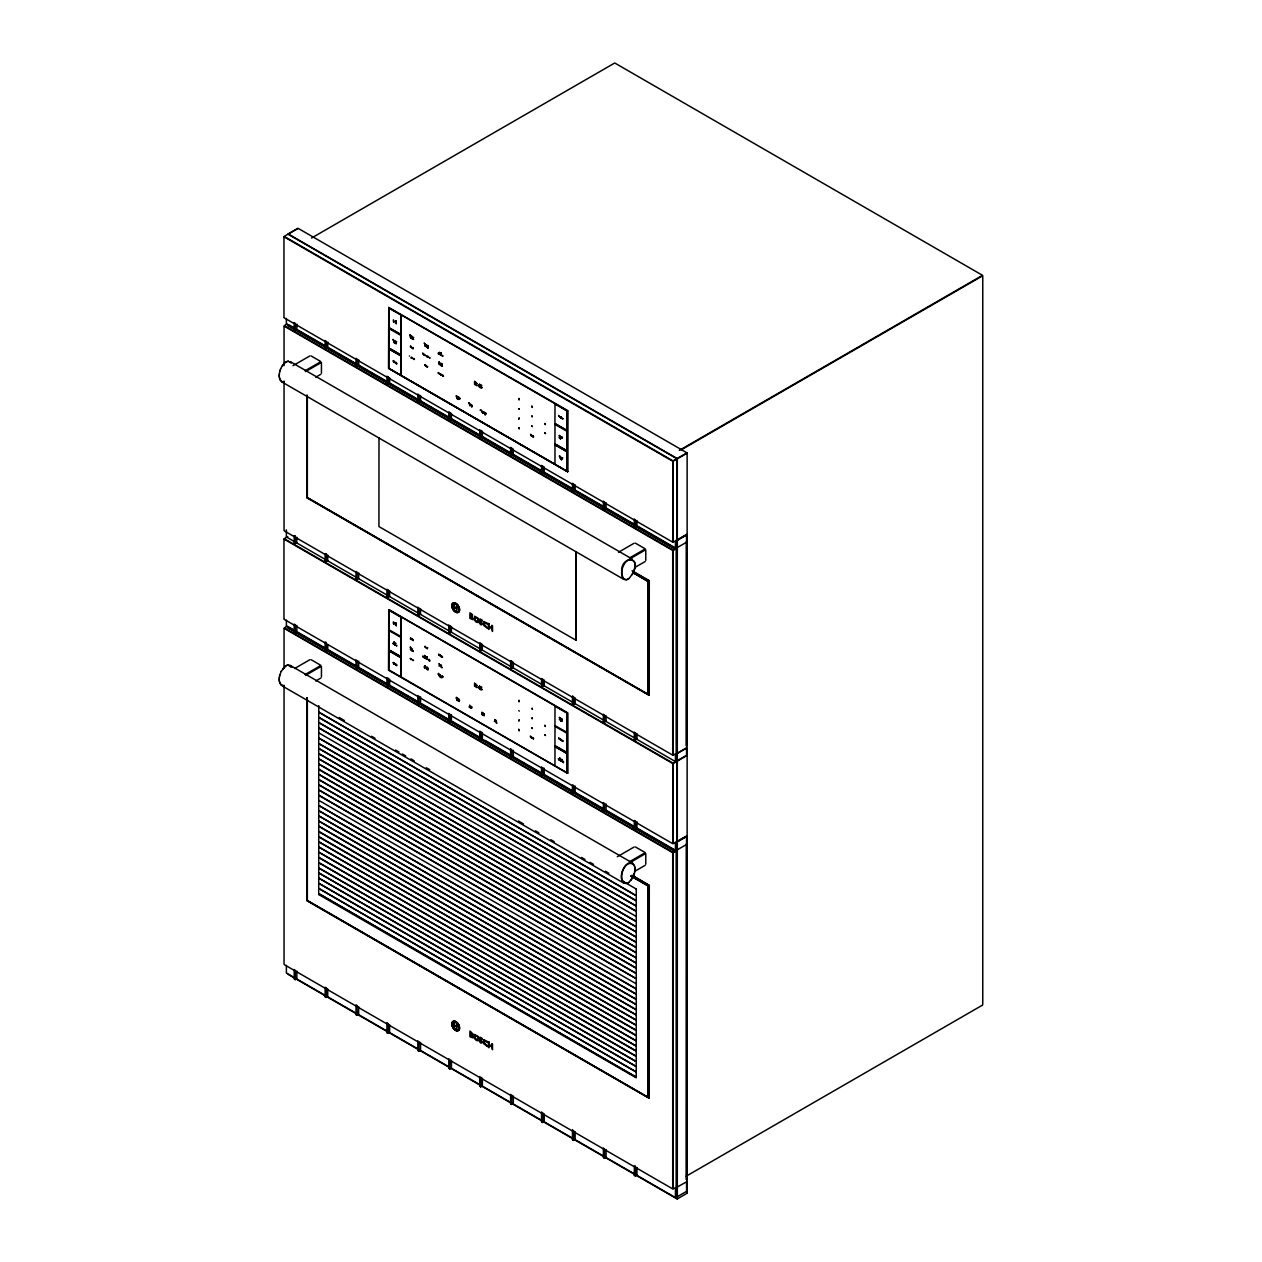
<?xml version="1.0" encoding="UTF-8"?>
<svg xmlns="http://www.w3.org/2000/svg" width="1262" height="1262" viewBox="0 0 1262 1262"><rect width="100%" height="100%" fill="white"/><g stroke="black" fill="none" stroke-linecap="round" stroke-linejoin="round"><path stroke-width="1.5" d="M400.937 677.063L400.922 657.723M400.969 637.499L400.937 656.839L400.985 637.436M400.985 617.228L400.953 636.616L400.937 617.197L388.933 610.287M388.964 348.943L400.953 355.805L400.937 375.461L400.985 355.852M400.937 355.048L400.922 335.518M566.953 772.88L566.985 753.524L554.964 746.583M555.012 726.36L554.933 745.747L566.953 752.657L566.985 733.301L566.985 752.688L566.922 733.238L554.964 726.36M566.953 732.449L566.985 713.093L554.964 706.152M554.964 464.353L554.98 444.76L566.985 451.654L566.985 471.294L566.922 451.654M566.953 450.881L566.985 431.32L554.964 424.379M555.012 403.966L554.933 423.559L566.922 430.5L566.953 410.876L566.953 430.5L566.953 410.97L554.964 403.982M566.953 471.278L566.953 451.78L554.964 444.776M575.961 640.291L576.008 551.715L576.04 640.276L378.931 526.554L378.994 437.867M672.756 843.347L672.756 763.857M672.756 541.84L672.756 461.577M673.198 843.347L673.198 763.857M673.198 541.84L673.198 461.577M686.433 1179.513L686.433 843.537M686.433 745.763L686.433 541.272M279.233 375.634L279.296 374.151M279.233 679.413L279.296 677.931M279.296 374.325L279.738 371.47M279.296 678.104L279.47 676.606M396.126 343.075L396.126 343.927L396.331 343.012M440.201 354.18L440.722 354.543M561.558 459.005L560.06 457.964L561.006 458.926M563.451 761.806L562.978 761.585M279.47 676.763L279.738 675.249M388.917 308.149L400.953 314.995L400.937 334.651L400.985 315.058M388.917 328.562L400.937 335.424M388.917 348.959L400.969 355.916M388.917 630.543L400.937 637.405M388.917 650.75L400.969 657.707L388.996 650.719M647.99 581.514L648.132 694.573L648.211 581.482L632.641 572.412L647.911 581.372M630.874 876.065L647.911 885.908L648.132 1097.341L307.36 900.5M388.522 368.425L388.791 307.392L388.901 368.504L567.695 471.783L388.996 368.567M388.522 670.027L388.791 609.578L567.521 712.762M279.754 371.596L280.132 370.129M279.754 675.375L281.189 671.321M634.407 873.225L633.556 876.017M634.029 874.708L634.691 871.853A14.829 8.566 -60 0 0 634.691 866.805M424.963 646.791L425.468 647.516L425.12 646.191M413.384 358.582L413.242 358.929M441.053 374.562L441.826 375.035M441.116 656.24L442.599 657.013M441.258 677.394L442.11 677.647M561.227 437.283L561.495 437.078M280.148 370.239L280.606 368.804M629.06 578.469C649.252 553.135 613.584 553.797 623.412 578.958L625.857 579.684M633.556 572.238L634.691 568.074A14.829 8.566 -60 0 0 634.691 563.026M458.863 399.281L459.179 399.36M413.195 660.31L413.557 660.515M427.676 669.901L427.155 668.955L428.133 669.791M459.289 701.498L459.179 701.073M471.31 708.077L471.609 708.25M561.243 759.33L561.574 759.535M280.637 368.883L281.883 366.374M633.524 875.938L629.06 882.248M428.165 356.436L428.039 357.351M457.033 397.136L456.686 395.842L456.954 397.073M481.279 410.26C481.406 411.412 480.396 408.541 480.238 410.529M456.954 698.785L456.686 697.555L457.68 698.501M560.312 719.624L559.46 719.908L559.602 718.804M439.302 352.555C439.492 351.656 439.949 353.423 439.697 352.619M442.505 356.168L442.094 355.379L442.836 355.774M484.087 714.813L484.056 713.724L484.072 715.87M281.221 671.368L285.985 665.768M632.278 574.683L632.94 573.469M395.353 343.027L395.826 343.39M471.294 406.364L471.609 406.538M394.012 644.125L394.359 644.33M471.42 706.941L470.963 706.247L471.42 707.067M482.683 713.219L482.999 713.393M495.335 720.523L494.657 719.545L495.65 720.697M532.611 738.018L532.974 738.223M559.697 739.011L560.849 739.5M425.562 366.043C431.178 369.261 422.675 362.999 425.105 365.081M281.836 366.343L285.102 362.588M632.278 878.462L630.763 880.608M282.609 669.018L285.102 666.368M282.609 365.239L284.234 363.33M426.067 366.201L426.446 366.406M426.73 366.564L427.66 366.69M440.895 363.819L440.675 363.014L441.274 364.024M561.448 457.838L561.211 457.459M411.586 639.219L410.576 638.32M531.98 407.058L531.854 405.938L532.39 407.468M518.792 710.616L519.313 711.074M284.96 362.667L285.985 361.989M628.176 579.069L629.202 578.39M628.176 882.848L629.202 882.17M288.225 233.927L297.8 228.39M284.265 236.357L297.69 228.596M311.54 238.029L614.405 63.179M284.407 325.533L286.9 324.097M292.958 365.696L309.837 355.947M326.606 346.987L325.217 347.791L327.694 347.555M305.104 370.76L320.311 361.989M305.593 371.596L320.785 362.825M315.721 377.228L320.785 374.309M356.089 365.712L358.613 365.396M387.008 383.396L388.459 382.701M388.081 384.09L389.532 383.254M419.315 400.448L417.927 401.253L417.848 394.012M417.99 401.348L419.378 400.543M420.451 401.111L419.016 401.947L418.874 394.675M448.846 419.11L451.37 418.795L451.449 413.431M451.37 418.952L449.935 419.789L449.793 412.516M284.265 538.622L287.783 536.587M294.251 542.944L296.759 542.644L296.838 537.202M295.324 543.638L296.759 542.802M480.854 437.646L482.289 436.81L482.368 431.21M325.17 560.801L326.558 559.997L325.217 560.896L325.091 553.561L326.085 553.971M510.7 454.809L512.135 454.115M510.7 454.967L513.224 454.667M356.089 578.801L358.613 578.501M542.692 473.345L544.143 472.524L544.222 466.924M284.407 627.798L286.9 626.362M295.623 631.315L294.251 632.104L295.166 632.798L295.308 624.769M295.324 632.798L296.759 631.962L294.298 632.215L294.172 624.122L295.103 624.643M387.008 596.5L388.396 595.696L387.071 596.595L387.923 597.194M573.484 483.93L573.484 491.123L572.538 490.666L573.926 489.719M388.081 597.194L389.532 596.358L388.617 595.79M572.601 490.618L573.989 489.814M575.062 490.366L573.611 491.202L573.595 483.93M326.606 649.267L325.17 649.962L325.091 641.964L326.085 642.39M294.645 668.497L309.837 659.726M327.773 644.914L327.773 649.678L325.17 650.119M679.319 450.376L982.199 275.51M681.275 449.808L982.435 275.936M673.277 460.693L686.78 452.979M673.482 461.072L686.938 453.232M305.104 674.539L320.311 665.768M305.593 675.375L320.785 666.604M417.99 614.452L419.378 613.647M604.545 509.059L605.981 508.223L603.457 508.365L603.378 501.124M315.721 681.007L320.785 678.088M357.525 667.109L356.089 667.819L358.613 667.677M449.935 632.893L451.37 632.057L451.449 626.52M636.9 526.08L635.464 526.901L635.433 521.427M387.008 685.66L388.396 684.872M388.459 684.966L387.071 685.771L387.923 686.354M618.49 552.251L634.171 543.196M388.081 686.354L389.532 685.518M319.018 727.874L635.78 911.022L319.065 728.127M319.065 733.048L635.78 916.212M629.438 558.009L644.645 549.238M629.927 558.845L645.119 550.074M319.018 743.712L635.78 926.576L319.065 743.681M480.854 650.75L482.289 649.914M673.277 542.124L686.702 534.378M675.722 541.035L686.323 534.914M675.817 541.193L686.418 535.072M634.518 567.679L645.119 561.558M673.34 549.775L686.418 542.329M673.608 550.232L675.833 548.954M419.016 704.212L420.451 703.376L419.536 702.824M319.018 769.631L635.78 952.51L319.065 769.331M510.7 667.913L512.135 667.204M513.303 662.171L513.303 667.63L510.7 668.071M319.018 795.281L635.78 978.429L319.065 795.533M450.234 720.57L448.846 721.375L448.767 713.377M448.909 721.47L451.323 721.17L451.449 714.734M449.935 722.069L451.37 721.233M319.018 800.471L635.811 983.587M544.143 685.613L542.692 686.449L542.676 679.177M319.018 831.847L635.78 1014.727L319.065 831.548M481.216 738.522L479.828 739.327L479.702 731.234L480.696 731.644M480.854 739.911L482.289 739.075L481.374 738.522M319.018 837.037L635.78 1019.901L319.065 836.738M572.538 703.612L573.926 702.808M573.989 702.918L572.601 703.707L573.453 704.306M573.611 704.306L575.062 703.47M319.018 857.497L635.78 1040.645L319.065 857.75M319.018 862.687L635.78 1045.835L319.065 862.924M510.7 757.074L512.135 756.38M635.811 1050.725L319.065 868.114M513.224 756.932L510.7 757.232M544.143 774.789L542.692 775.625L542.676 767.596M635.764 738.522L634.376 739.311L634.297 732.086M635.827 738.617L634.439 739.422L635.307 740.005M635.464 740.005L636.9 739.169M572.538 792.788L573.989 792.079M575.062 792.631L573.611 793.467L573.595 785.437M673.34 755.086L675.833 753.651M675.722 754.124L686.323 748.003M675.817 754.297L686.418 748.177M673.277 762.974L686.496 755.339M673.482 763.336L686.702 755.701M604.545 811.324L605.981 810.488L605.066 809.936M326.558 996.018L325.17 996.822L325.091 987.31L326.022 987.831M326.606 996.112L325.217 996.917L327.694 996.664L327.773 988.966M635.764 827.683L634.376 828.487L635.307 829.181L635.322 821.152M635.827 827.793L634.439 828.582L634.297 820.489M636.9 828.345L635.464 829.181L635.433 821.152M617.292 856.724L634.171 846.976M356.089 1014.664L358.613 1014.522M629.438 861.788L644.645 853.017M627.498 883.163C616.597 883.857 621.914 864.391 629.927 862.656L645.119 853.853M673.277 843.647L686.702 835.886M675.722 842.543L686.323 836.422M675.817 842.716L686.418 836.596M634.518 871.458L645.119 865.338M673.34 852.039L686.418 844.593M673.608 852.497L675.833 851.219M387.008 1032.521L388.459 1031.827M388.081 1033.215L389.532 1032.379M635.811 900.358L319.018 717.51L635.811 900.642M635.78 921.118L319.065 738.223L635.811 921.37M419.016 1051.057L420.451 1050.221L419.536 1049.668M449.935 1068.914L451.37 1068.078M635.78 968.064L319.018 784.917L635.811 967.765M635.78 988.525L319.065 805.629L635.78 988.793M480.854 1086.771L482.289 1085.935L481.374 1085.383M635.78 1030.281L319.018 847.133L635.811 1029.981M510.7 1103.934L512.088 1103.13M512.135 1103.225L510.747 1104.029L513.224 1103.793M635.78 1035.455L319.018 852.307L635.811 1035.171M635.78 1055.931L319.018 873.052L635.811 1056.184M635.78 1066.295L319.018 883.416L635.811 1066.28M541.619 1121.776L543.054 1121.082M544.143 1121.634L542.692 1122.47L542.676 1112.926M572.538 1139.633L573.926 1138.829M573.989 1138.939L572.601 1139.728L573.453 1140.327L573.484 1130.784M575.062 1139.491L573.611 1140.327L573.595 1130.784M605.981 1157.349L604.545 1158.169L604.403 1148.641M635.307 1166.262L634.376 1165.851L634.297 1175.364L635.827 1174.638M636.9 1175.19L635.464 1176.026L635.433 1166.482M686.134 1176.216L982.435 1005.151M673.34 1188.851L675.833 1187.416M675.722 1187.889L686.418 1181.926M675.722 1197.622L686.418 1191.454M677.363 1198.853L686.938 1193.331M427.928 357.256L427.676 356.152L427.928 357.099M560.344 416.917L560.88 417.832L559.997 417.123M531.334 435.295L532.012 436.021M561.227 436.904L560.312 436.51M560.139 438.072L560.785 438.766M396.899 645.324L396.773 645.97M441.905 667.377C443.025 668.513 439.649 666.478 441.81 667.409M441.874 675.848L443.088 677.158L442.363 676.006M457.254 698.359L457.365 698.817M561.811 720.602L562.268 720.76M532.012 737.481L531.334 737.071L532.012 737.923M560.139 738.791L560.801 740.116L559.366 738.806M440.533 353.47L440.154 352.587L440.438 353.455M424.521 657.881L424.158 656.997L424.947 658.275M285.811 362.084L286.868 361.563M285.811 665.863L286.868 665.342M627.309 579.495L628.35 578.958M628.35 882.737L626.441 883.51M394.627 342.507L395.069 343.327L394.643 342.396M411.554 337.932L412.011 338.784L411.554 337.822M425.751 344.51L425.625 345.015M424.742 354.859L425.057 355.632M442.284 364.182L442.142 364.671M561.432 417.627C563.42 419.552 558.703 414.772 560.375 417.548M412.311 648.763L412.185 649.267M561.984 719.245L562.284 719.971M561.984 759.677L562.284 760.402M441.716 656.414L442.457 657.439M440.328 675.138L440.328 675.643M457.838 700.205L458.485 701.104M459.857 398.051L460.141 398.918M531.507 435.28L532.012 435.595M560.154 437.946L560.454 438.797M496.771 722.59L496.897 723.284M560.107 760.197L560.58 760.844M286.663 361.673L287.72 361.311M286.663 665.453L287.72 665.09M626.441 579.731L627.498 579.368M472.146 616.692L472.54 614.72L469.969 612.78L469.969 618.443L472.95 619.674L472.146 616.708M560.391 436.51L560.091 436.084M413.258 339.099L413.652 339.494M484.624 412.911L484.718 413.131M394.343 622.545L394.485 622.56M396.347 645.828L395.826 645.182M484.024 714.292L483.945 713.882M560.58 760.45L560.549 760.986M412.437 659.758L412.832 660.483L412.532 659.6M496.36 722.874L495.666 722.132M560.959 437.488L559.965 436.731M412.09 649.615L412.09 650.845L410.734 648.826M287.499 361.437L288.556 361.248M284.124 381.865L282.546 381.818M284.234 382.165L281.883 381.85L280.132 379.736M626.662 579.621L624.075 579.416M287.499 665.216L290.086 665.405L291.822 667.267M284.234 685.944L281.221 685.171L279.47 681.575M629.927 862.656L632.94 863.445L634.423 866M459.605 398.398L459.131 397.719L459.605 398.54M471.862 405.481L471.389 404.786L471.862 405.607M459.605 700.252L459.179 699.732M394.343 342.633C392.245 339.667 395.779 344.447 394.501 341.813M559.934 457.065C557.772 454.083 561.716 458.816 559.934 456.245M558.94 759.756C556.779 756.774 560.707 761.507 558.924 758.935M561.448 457.712L560.88 457.412M411.586 639.124L410.418 638.935L410.734 637.878M440.738 677.11L439.933 676.385M560.454 760.402L559.886 760.103M438.671 354.023L438.435 352.966M481.926 713.062L481.942 712.131M394.012 341.024L393.744 340.219L394.012 341.166M396.41 341.907L396.536 341.418M426.761 668.797L426.761 669.317M394.343 342.807L394.328 341.97M559.934 457.254L559.934 456.418M558.94 759.945L558.924 759.109M563.404 761.585L563.451 762.642M396.331 341.702L396.252 342.444M560.454 458.169L560.738 458.453M469.653 705.174L469.921 705.442M559.76 757.894C560.06 759.251 559.303 758.02 560.044 758.194M562.347 760.954C562.868 762.295 561.606 761.018 562.631 761.254M288.32 361.358L291.333 362.715M288.32 665.137L291.506 667.346M283.319 685.708L281.189 684.887M625.857 883.463C615.888 880.324 625.621 856.993 634.029 865.101M481.847 411.317L482.194 410.939M481.8 411.948L481.611 412.122M437.993 373.063L438.103 372.574M409.992 336.922L409.882 336.859M409.566 356.105L409.393 356.01M392.876 643.273L392.861 643.415M426.84 658.669L426.682 659.269M438.466 673.876L438.214 674.429M395.495 323.135L395.779 322.141M395.495 625.211L395.779 624.217M554.98 424.363L554.964 443.956M554.98 706.136L554.964 725.54M649.047 1098.082L648.794 885.656M615.067 63.179L982.435 275.274M298.195 228.39L686.938 452.837M288.367 234.069L676.968 458.421M288.225 234.306L676.826 458.674M284.471 236.562L672.678 460.693M284.265 236.94L672.472 461.072M388.696 307.486L567.695 410.592M388.617 307.612L567.348 410.797M396.315 320.879L396.173 321.999M393.444 319.759L393.444 320.422M395.132 321.384L395.258 320.99M560.975 417.927L561.306 417.328M413.636 337.269L413.494 338.011M441.337 353.407L440.612 353.66M411.223 336.702L411.223 335.881L411.822 337.049M411.554 337.285L411.412 338.437M440.58 355.285L439.902 354.401M388.996 327.757L400.953 334.572L388.933 327.694M555.012 423.622L566.985 430.421M439.255 362.194L439.397 363.093M531.949 415.813L532.248 416.965L531.949 416.129M519.313 409.03L518.587 408.683L519.313 409.188M424.742 354.622L424.6 355.363M438.529 362.588L439.113 361.689M441.858 364.907L441.858 366.154L441.732 365.27M410.576 347.097L410.734 346.119M438.955 363.393L438.813 364.387M412.769 348.533L413.116 347.492L413.116 348.738M562.489 437.22L562.095 438.198M394.959 341.229C395.164 342.097 395.211 340.425 395.085 341.403M413.841 358.471L413.983 359.37M441.053 374.183L440.911 374.909M424.931 364.986L425.846 365.396M414.299 359.544L414.441 359.118M410.876 357.982L411.018 357.477M389.043 348.091L400.953 354.969L400.985 335.455M555.075 443.956L566.985 450.834L554.964 444.019M388.933 348.154L400.937 355.016M531.05 435.564L530.592 434.365M456.292 395.605L456.15 396.615M457.475 396.678L457.365 397.104M562.71 457.743L562.3 458.737M561.937 457.727L561.811 458.421M396.11 362.352L395.984 363.472M469.417 404.629L469.843 405.812M471.988 406.112L471.862 407.121M458.485 399.391L457.412 398.066L457.538 398.855M561.558 459.841L561.369 458.548M388.964 368.394L567.695 471.578M510.747 447.489L511.615 447.994M449.714 412.39L448.846 411.885L448.767 419.126L449.777 419.789M510.7 447.584L511.552 448.089M284.265 317.882L672.678 542.124M289.313 325.075L294.425 328.025M297.832 329.997L355.679 363.393M359.086 365.349L386.314 381.077M478.188 434.128L389.706 383.033L389.611 377.717M481.595 436.084L675.564 548.071M295.844 329.145L296.712 329.634L295.324 330.534L295.182 323.261L294.251 322.63L294.172 329.871M326.763 346.987L327.694 347.397L327.773 342.018M357.682 364.844L358.55 365.349M388.617 382.701L389.469 383.191M419.536 400.543L420.451 400.953M481.374 436.258L482.289 436.652M512.293 454.115L513.224 454.509L513.303 449.067M543.212 471.956L544.08 472.461M635.985 525.513L636.9 525.923L636.979 520.48M286.506 323.94L675.47 548.513M287.815 325.154L673.671 547.913M287.641 325.438L673.498 548.213M294.251 329.997L295.166 330.534M387.008 383.553L387.923 384.09M417.927 401.411L418.858 401.947M479.781 437.109L480.696 437.646L480.838 430.374L480.712 437.567M541.619 472.824L542.534 473.345M603.457 508.523L604.388 509.059M284.676 325.801L672.614 549.775M284.407 326.259L672.362 550.232M311.146 355.947L320.785 361.516M635.48 543.196L645.119 548.765M290.355 361.689L632.104 558.987M632.057 570.708L649.157 580.583M633.35 572.033L648.763 580.678M632.798 572.317L648.195 581.214M282.073 382.055L623.807 579.368M307.423 497.622L648.195 694.368M648.132 694.479L307.108 497.528M294.298 535.624L295.166 536.129L294.251 535.719L294.172 542.96L295.166 543.638L295.308 536.35M510.747 660.594L511.615 661.083M572.601 696.293L573.453 696.798L572.538 696.387M325.17 553.576L326.022 554.081M480.633 643.336L479.781 642.831L479.702 650.072L480.696 650.75L480.838 643.478L480.712 650.671M510.7 660.689L511.552 661.193M284.407 530.971L672.614 755.086M326.763 560.091L327.694 560.486M357.682 577.949L358.55 578.438M419.536 613.647L420.388 614.152L419.016 615.036L418.874 607.763M451.37 631.899L448.846 632.199L448.767 624.958M481.374 649.362L482.289 649.756L482.368 644.314M512.293 667.204L513.224 667.614M543.212 685.061L544.08 685.566M605.066 720.76L605.918 721.265L604.545 722.148L604.403 714.876M286.506 537.044L675.47 761.601M325.17 560.943L327.694 560.643L327.773 555.122M418.858 615.036L417.927 614.515L417.848 607.117M448.846 632.357L449.777 632.893M541.619 685.913L542.534 686.449L542.565 679.177M603.457 721.627L604.388 722.148M284.471 538.842L672.678 762.974M284.265 539.205L672.472 763.336M388.696 609.656L567.348 712.967M396.315 622.971L396.173 624.075M561.984 719.024L561.858 719.719M393.444 621.835L393.302 622.418M395.132 623.475L395.258 623.065M562.268 720.886L561.29 720.287L561.59 721.138M412.09 638.667L411.948 639.834M427.66 647.658L427.171 648.621M425.83 647.027L425.688 647.753M427.313 647.879L427.313 648.7M388.933 629.738L400.953 636.553M554.964 725.603L566.985 732.402M441.432 666.147L441.574 665.737M424.742 657.344L424.742 658.149M425.452 657.754L425.957 658.859L425.673 657.881M425.673 658.023L425.31 658.243M410.576 649.82L410.418 648.652L411.822 650.656M422.944 657.123L422.944 655.877L423.795 657.597M560.628 739.232L560.975 740.21M394.754 643.841L394.627 644.961M393.318 643.415L393.46 644.283M426.84 667.046L426.698 667.772M438.371 673.813L439.728 675.217L438.482 673.34M410.182 658.354L410.182 658.527M424.6 666.573C424.505 663.528 426.808 668.955 424.758 665.689M441.258 677L441.116 677.726M425.057 668.466L424.221 666.73L424.695 667.772M388.996 649.962L400.953 656.761L388.933 649.898M555.012 745.81L566.985 752.625M566.985 753.461L554.98 746.599L554.964 765.955M530.592 736.629L531.334 737.765L530.434 736.014L530.592 737.182M456.292 697.318L456.15 698.328M483.378 712.967L483.378 714.04M496.455 721.012L495.903 720.192L496.218 721.454M471.956 707.461L472.083 707.083M561.984 759.456L561.858 760.15M396.11 664.064L395.984 665.169M494.956 721.075C494.972 721.343 493.616 721.769 494.799 721.217M561.716 760.434L561.306 761.428M469.275 707.335L469.275 706.389M470.915 708.282L470.537 707.619M560.943 760.418L560.801 761.112M388.964 669.996L567.711 773.29L388.617 670.201M510.7 749.107L511.615 749.502M284.265 619.39L672.678 843.647M287.626 626.362L418.637 702.003M422.044 703.975L479.891 737.371M484.987 740.321L604.104 809.084M607.495 811.04L673.861 849.358M326.763 649.267L327.631 649.756M357.682 667.109L358.55 667.614M388.617 684.966L389.469 685.471M512.293 756.38L513.161 756.869M543.212 774.221L544.08 774.726M574.147 792.079L574.999 792.583M635.985 827.793L636.853 828.282L636.979 821.783M286.506 626.22L675.47 850.777M287.815 627.419L673.671 850.194M287.641 627.703L673.498 850.478M417.927 703.675L418.858 704.212L418.984 696.182M448.846 721.533L449.777 722.069M479.781 739.374L480.696 739.911L480.838 731.881L480.712 739.832M541.619 775.089L542.534 775.625L542.565 767.596M572.538 792.946L573.453 793.467L573.484 785.437M603.457 810.788L604.388 811.324L604.514 803.295M284.676 628.066L672.614 852.039M284.407 628.523L672.362 852.497M311.146 659.726L320.785 665.295M635.48 846.976L645.119 852.544M290.355 665.468L632.104 862.766M632.057 875.229L648.905 885.088M633.461 876.38L648.763 885.214M633.35 876.569L648.652 885.403M630.937 875.97L648.053 885.735M339.226 717.51L344.321 720.507M371.627 736.267L375.035 738.238M395.511 750.054L398.934 752.026M402.341 753.998L405.749 755.97M410.891 758.888L414.283 760.891M426.256 767.753L429.727 769.694M518.382 820.994L523.509 823.96M535.482 830.822L538.874 832.825M550.816 839.719L554.223 841.691M581.545 857.419L584.937 859.422M590.064 862.388L593.471 864.36M605.444 871.206L608.836 873.225M622.513 881.065L636.253 889.016M282.073 685.834L623.807 883.148M635.811 1050.994L319.018 868.146M307.281 900.579L649.047 1097.908L649.299 885.372M306.95 900.737L648.763 1098.082M356.089 1005.183L357.004 1005.577M387.008 1023.04L387.923 1023.435M541.619 1112.295L542.486 1112.8M572.538 1130.153L573.453 1130.547M284.407 964.72L672.614 1188.851M295.844 978.255L296.712 978.76L295.324 979.659L295.182 970.115M326.763 996.112L327.631 996.617M357.682 1013.97L358.613 1014.364L358.692 1006.745M388.617 1031.827L389.532 1032.221M543.212 1121.082L544.08 1121.587M574.147 1138.939L575.062 1139.334M605.981 1157.191L603.457 1157.491L603.378 1147.978M635.985 1174.638L636.9 1175.032L636.979 1167.429M286.506 973.065L675.47 1197.622M288.225 974.422L676.968 1198.853M295.166 979.659L294.251 979.123L294.172 969.453M387.008 1032.679L387.923 1033.215M417.927 1050.536L418.858 1051.057L418.984 1041.529M448.846 1068.378L449.777 1068.914M479.781 1086.235L480.696 1086.771L480.838 1077.227L480.712 1086.692M541.619 1121.934L542.534 1122.47L542.565 1112.926M603.457 1157.648L604.388 1158.169M634.376 1175.49L635.307 1176.026L635.322 1166.482M426.698 668.734L426.603 669.349M289.803 361.737L291.017 362.793M281.836 381.55L280.606 380.493M307.218 497.985L649.047 695.299L649.299 580.835M318.765 894.569L636.222 1077.811L636.269 888.984M531.949 718.015L532.248 718.851L532.296 717.731M561.511 458.784L561.322 459.699L561.574 458.153M458.248 397.151L458.248 397.293M428.796 659.726L428.796 659.9M458.248 698.864L458.248 699.006M623.712 578.864C617.181 572.806 627.372 552.456 634.423 562.221M442.015 366.012L442.457 366.154M426.556 344.999L427.613 346.056L426.808 345.362M562.978 740.936L561.969 740.952L563.089 741.11M280.606 684.272L279.738 682.6M562.836 418.637L561.969 418.653L563.089 418.826M442.205 355.837L442.694 356.263M280.148 379.988L279.47 377.795M559.35 416.618L559.697 416.712M424.978 344.258L424.206 343.027L425.326 344.352M426.177 355.9L427.361 356.925L426.54 355.994M410.576 335.944L409.803 334.714L410.939 336.039M394.612 341.134L395.684 341.639M561.101 416.917L561.117 418.006M634.407 865.764L634.707 867.041A14.592 8.424 -60 0 1 634.707 872.01M279.754 379.073L279.296 376.66M395.637 643.746L395.984 643.399M458.611 700.725L457.412 699.779L457.538 700.552M648.195 885.908L648.116 1097.262M567.695 712.967L567.584 773.322L567.443 713.14M388.917 670.059L388.87 609.641M306.918 497.48L307.108 395.18M318.718 894.474L318.75 705.679M307.108 697.76L307.139 900.405M279.296 680.439L279.47 681.811M279.233 375.445L279.296 376.881M279.233 679.224L279.296 680.66M982.767 275.842L982.767 1004.584M687.127 453.168L687.127 1192.984M686.56 535.041L686.433 745.952M686.56 748.145L686.56 755.197M686.56 836.548L686.433 1179.702M686.56 1181.895L686.56 1191.233M677.315 459.005L677.315 1198.663M677.016 459.005L677.016 1198.663M676.18 548.844L676.18 753.035M676.18 851.124L676.18 1186.785M675.691 541.43L675.691 548.371M675.691 754.518L675.691 761.475M675.691 842.937L675.691 850.651M675.691 1188.283L675.691 1197.496M675.501 541.43L675.501 548.371M675.501 754.518L675.501 761.475M675.501 842.937L675.501 850.651M675.501 1188.283L675.501 1197.496M673.245 550.847L673.245 754.739M673.245 853.128L673.245 1188.488M672.709 550.847L672.709 754.739M672.709 853.128L672.709 1188.488M648.794 581.119L649.015 695.157M648.274 581.356L648.274 694.4M648.274 885.892L648.274 1097.167M645.781 549.901L645.781 560.423M645.781 853.68L645.781 864.202M636.979 733.569L636.979 739.043M635.433 732.733L635.433 739.926M635.322 519.628L635.322 526.822L634.376 526.38L634.297 518.982M635.322 732.733L635.322 739.926M606.06 502.623L606.06 508.081M606.06 715.728L606.06 721.186M606.06 803.926L606.06 810.346M606.06 1149.572L606.06 1157.207M604.403 501.787L604.514 508.98M603.378 714.229L603.378 721.485M603.378 802.632L603.378 810.661M575.141 484.766L575.141 490.24M575.141 697.87L575.141 703.328M575.141 786.068L575.141 792.504M575.141 1131.714L575.141 1139.349M573.595 697.034L573.595 704.228M573.484 697.034L573.484 704.228M572.459 483.267L572.459 490.539M572.459 696.372L572.459 703.628M572.459 784.854L572.459 792.804M572.459 1130.121L572.459 1139.649M567.79 410.765L567.584 471.72L567.443 410.97M567.017 410.907L567.017 430.437M567.017 431.304L567.017 450.834M567.017 451.717L567.017 471.247M567.017 713.077L567.017 732.417M567.017 733.301L567.017 752.625M567.017 753.509L567.017 772.849M561.827 437.094L562.079 438.151L561.7 437.315M560.975 739.437L561.117 740.289M560.012 437.772L560.139 438.624L559.287 436.936L559.429 438.056M544.222 680.013L544.222 685.487M544.222 768.227L544.222 774.647M544.222 1113.873L544.222 1121.508M542.676 466.072L542.676 473.266M542.565 466.072L542.565 473.266M541.54 465.426L541.54 472.682M541.54 678.514L541.54 685.787M541.54 766.933L541.54 774.947M541.54 1112.279L541.54 1121.808M531.034 434.475L531.192 435.8M531.192 736.882L531.192 737.686M513.303 750.369L513.303 756.79M513.303 1096.015L513.303 1103.651M511.631 448.231L511.757 455.424M511.631 661.32L511.757 668.513M511.631 749.738L511.757 757.689M511.757 1095.085L511.631 1104.534M510.621 447.568L510.621 454.825M510.621 660.673L510.621 667.929M510.621 749.076L510.621 757.105M510.621 1094.422L510.621 1103.95M482.368 732.512L482.368 738.948M482.368 1078.158L482.368 1085.793M479.702 429.711L479.702 436.983M479.702 1076.565L479.702 1086.093M451.449 1060.38L451.449 1067.952L448.846 1068.22L448.767 1058.723M450.313 412.769L450.313 418.164M450.313 625.873L450.313 631.268M450.313 715.664L450.313 720.428M450.313 1061.61L450.313 1067.289M449.903 625.621L449.793 632.814M449.793 714.04L449.903 721.99M449.793 1059.37L449.903 1068.835M441.716 656.193L441.716 657.013L441.574 656.114M420.53 395.511L420.53 400.969M420.53 608.615L420.53 614.073M420.53 696.813L420.53 703.234M420.53 1042.459L420.53 1050.094M417.848 695.52L417.848 703.533M417.848 1040.866L417.848 1050.394M412.769 347.728L412.911 348.612M400.985 657.66L400.969 677.016M394.044 322.173L393.444 320.785L393.586 321.905M394.044 624.248L393.444 622.876L393.586 623.996M394.249 641.995L393.854 642.942L393.854 641.916M389.611 590.821L389.611 596.216M389.611 679.019L389.611 685.392M389.611 1024.665L389.611 1032.237M388.475 378.868L388.475 382.465M388.475 591.957L388.475 595.569M388.475 679.966L388.475 684.73M388.475 1024.018L388.475 1031.59M388.065 376.817L388.065 384.011M388.065 589.922L388.065 597.115M388.065 678.325L388.065 686.276M388.065 1023.671L388.065 1033.136M387.955 376.817L387.955 384.011M387.955 589.922L387.955 597.115M387.955 678.325L387.955 686.276M387.955 1023.671L387.955 1033.136M386.929 376.155L386.929 383.427M386.929 589.259L386.929 596.516M386.929 677.678L386.929 685.692M386.929 1023.009L386.929 1032.537M358.692 359.796L358.692 365.27M358.692 572.901L358.692 578.359M358.692 661.114L358.692 667.535M357.146 358.96L357.036 366.154M357.146 572.065L357.036 579.258M357.036 660.483L357.146 668.418M357.036 1005.814L357.146 1015.279M356.01 358.313L356.01 365.57M356.01 571.402L356.01 578.674M356.01 659.821L356.01 667.835M356.01 1005.167L356.01 1014.695M326.637 343.154L326.637 346.75L325.17 347.697L325.091 340.519M326.637 554.46L326.637 559.855M326.637 644.251L326.637 649.031M326.637 988.304L326.637 995.876M321.447 362.636L321.447 373.173M321.447 666.415L321.447 676.953M307.344 396.205L307.344 497.48M307.344 698.832L307.344 900.263M306.918 395.243L306.808 497.717M306.918 697.807L306.808 900.484M296.838 324.097L296.838 329.556M296.838 625.4L296.838 631.836M296.838 971.046L296.838 978.681M286.379 318.387L286.379 323.719M286.379 529.866L286.379 536.823M286.379 620.099L286.379 625.984M286.379 965.351L286.379 972.844M283.966 236.862L283.966 317.361M284.045 326.164L284.045 365.664M284.045 381.045L284.045 530.34M283.966 539.126L283.966 618.885M284.045 628.429L284.045 667.961M284.045 685.298L284.045 964.089M476.689 383.538C473.944 385.052 478.913 386.756 476.247 384.973L477.068 383.711L475.616 382.197L476.689 383.538M476.689 685.424C473.944 686.938 478.913 688.642 476.247 686.859L477.068 685.597L475.616 684.083L476.689 685.424M532.154 708.376L532.39 709.354L532.154 708.376M482.605 412.469L482.936 413.368L482.605 412.469M518.824 427.692L519.203 428.717L518.824 427.692M518.824 729.578L518.966 730.477L518.824 729.578M442.694 375.429L442.662 376.265L442.694 375.429M560.975 720.302L560.959 721.107L560.975 720.302M518.714 729.404L519.203 730.603L518.714 729.404M563.231 761.522L563.199 762.5L563.073 761.585M531.744 425.941L532.296 426.682L531.854 425.878M531.744 727.827L532.296 728.568L531.854 727.764M544.916 423.511L545.373 424.553L544.916 423.511M544.916 725.398L545.373 726.439L544.916 725.398M411.065 346.624C411.223 348.959 409.551 344.857 411.065 346.624M472.903 1034.177L472.95 1037.932L469.969 1036.701L469.969 1031.038L472.903 1034.177M439.555 665.815C439.018 665.374 438.608 666.194 439.555 665.815M545.468 433.56L544.884 432.898L545.468 433.56M545.468 735.462L544.884 734.784L545.468 735.462M395.369 362.431L395.826 363.346L395.369 362.431M411.727 357.351L412.201 358.298L411.727 357.351M395.369 664.143L395.826 665.058L395.369 664.143M484.782 413.952L485.192 414.788L484.782 413.952M395.511 320.927L396.016 321.826L395.511 320.927M410.718 337.317L411.254 338.263L410.828 337.475M412.248 338.216L412.784 339.162L412.248 338.216M441.448 363.566L441.984 364.497L441.558 363.708M438.766 372.953L439.302 373.899L438.766 372.953M440.201 373.789L440.738 374.735L440.201 373.789M442.93 375.35L443.451 376.297L442.93 375.35M395.511 623.002L396.016 623.901L395.511 623.002M485.602 412.989L486.059 413.81L485.602 412.989M412.769 639.582L413.289 640.528L412.769 639.582M412.769 650.514L413.289 651.46L412.769 650.514M427.361 667.44L427.897 668.387L427.361 667.44M532.564 435.879L533.1 436.81L532.564 435.879M561.196 718.662L561.7 719.561L561.196 718.662M394.706 322.315L394.706 322.315M395.038 362.525L395.038 362.525M413.179 337.411L413.179 337.411M412.469 347.949L412.469 347.949M410.592 356.988L410.592 356.988M412.926 358.345L412.926 358.345M426.209 346.577L426.209 346.577M428.954 357.461L428.954 357.461M442.031 354.07L442.031 354.07M441.763 355.553L441.763 355.553M440.091 364.718L440.99 365.538L440.091 364.718M440.438 363.282L440.438 363.282M470.095 404.297L470.095 404.297M394.706 624.39L394.706 624.39M483.109 411.822L483.109 411.822M395.038 664.222L395.038 664.222M411.885 648.684L411.885 648.684M412.011 659.695L412.011 659.695M426.872 648.021L426.872 648.021M426.288 656.997L426.288 656.997M426.382 667.188L426.382 667.188M425.988 668.592L425.988 668.592M440.675 665.311L440.675 665.311M440.438 666.793L440.438 666.793M441.684 676.006L441.684 676.006M483.046 714.923L483.172 714.986M483.803 715.365L483.93 715.428M427.219 347.145L426.572 346.482L427.219 347.145M424.442 354.859L423.795 354.196L424.442 354.859M440.044 654.804L439.002 655.057C438.277 651.918 438.845 657.187 439.365 654.662L439.76 655.893L440.186 654.899M479.071 620.872L478.377 622.497L476.421 622.245L474.512 620.257L474.512 616.187L478.361 618.412L479.071 620.872M560.312 718.252C557.457 716.311 562.489 719.955 560.391 718.094M479.071 1039.131L478.377 1040.756L476.421 1040.503L474.512 1038.531L474.512 1034.461L478.361 1036.67L479.071 1039.131M481.942 387.734L480.412 387.655L481.563 387.529L480.617 384.831L481.8 385.509L480.964 386.204L481.942 387.734M481.942 689.62L480.412 689.541L481.563 689.415L480.617 686.717L481.8 687.396L480.964 688.09L481.942 689.62M475.064 617.008L475.064 620.099L477.809 621.677L477.809 618.585L475.064 617.008M559.476 717.431L560.044 718.409L559.476 717.431M475.064 1035.266L475.064 1038.358L477.809 1039.951L477.809 1036.843L475.064 1035.266M393.618 340.614L393.113 339.51L393.618 340.614M393.223 360.853L393.996 362.241L393.223 360.853M424.663 345.031L425.468 346.466L424.663 345.031M422.77 353.234L423.559 354.669L422.77 353.234M439.255 353.896C437.756 355.127 438.387 351.136 439.255 353.896M393.223 662.566L393.996 663.938L393.223 662.566M410.339 647.138L411.144 648.573L410.339 647.138M424.742 655.451L425.546 656.887L424.742 655.451M439.144 663.765L439.933 665.2L439.144 663.765M439.76 676.637L439.239 675.485L439.76 676.637M559.113 416.539L558.609 415.45L558.971 416.476M472.603 618.333L470.663 618.112L470.663 616.345L472.603 618.333M559.792 436.557L559.303 435.453L559.792 436.557M482.463 624.201L481.09 624.942L479.718 623.617L479.718 622.592L481.816 623.917L480.096 618.964L482.273 620.21L482.273 621.125L480.349 620.099L482.463 624.201M483.803 621.535L483.677 625.463L487.463 628.129L483.772 623.586L484.324 622.355L487.416 624.122L487.416 623.239L483.803 621.535M481.705 713.566L482.399 714.828L481.705 713.566M559.113 738.838L558.609 737.734L558.971 738.775M472.603 1036.607L470.663 1036.386L470.663 1034.603L472.603 1036.607M482.463 1042.459L481.09 1043.201L479.718 1041.891L479.718 1040.85L481.816 1042.175L480.096 1037.222L482.273 1038.468L482.273 1039.383L480.349 1038.358L482.463 1042.459M483.803 1039.793L483.677 1043.737L487.463 1046.387L483.772 1041.844L484.324 1040.614L487.416 1042.38L487.416 1041.513L483.803 1039.793M469.496 403.54L468.896 402.893L469.496 403.54M469.858 706.688L470.269 707.903L469.985 706.815M470.71 404.313L470.978 405.197L470.71 404.313M483.74 411.822L484.009 412.706L483.74 411.822M425.815 355.253L425.815 355.253M439.902 373.505L439.902 373.505M470.978 405.891L470.978 405.891M485.334 412.753L485.334 412.753M413.4 649.157L413.4 649.157M427.802 657.47L427.802 657.47M442.189 665.784L442.189 665.784M470.694 706.01L470.694 706.01M560.896 758.825L560.896 758.825M472.177 615.572L470.663 615.604L470.663 613.916L472.177 615.572M472.177 1033.83L470.663 1033.878L470.663 1032.174L472.177 1033.83M412.453 337.191L412.043 336.402L412.453 337.191M483.93 413.889L483.93 413.889M395.448 643.652L394.343 642.547L395.321 643.588M519.108 418.085L518.856 419.016L519.108 418.085M519.108 719.971L518.856 720.902L519.108 719.971M427.629 659.458L427.786 659.474M479.434 384.942L479.434 385.825L479.434 384.942M479.434 686.828L479.434 687.711L479.434 686.828M479.655 384.232L478.298 385.573L479.828 387.466L479.655 384.232M479.655 686.118L478.298 687.459L479.828 689.352L479.655 686.118M396.252 322.82L396.3 323.64L396.252 322.82M396.583 363.03L396.631 363.85L396.583 363.03M427.992 347.208L428.055 348.044L427.992 347.208M396.252 624.895L396.3 625.715L396.252 624.895M412.579 639.377L412.642 640.228L412.579 639.377M412.579 650.309L412.642 651.16L412.579 650.309M396.583 664.727L396.631 665.547L396.583 664.727M429.585 660.136L429.648 660.988L429.585 660.136M484.608 715.475L484.608 715.475M635.764 525.418L634.376 526.222L635.827 525.513M319.065 712.304L635.811 895.452L319.018 712.32M319.065 722.669L635.811 905.816L319.018 722.7M481.153 649.252L479.781 650.056L481.216 649.362M319.065 748.603L635.811 931.75L319.018 748.618M319.065 753.777L635.811 936.925L319.018 753.808M319.065 758.967L635.811 942.115L319.018 758.983M319.065 764.157L635.811 947.305L319.018 764.173M319.065 774.521L635.811 957.669L319.018 774.537M319.065 779.711L635.811 962.859L319.018 779.727M319.065 790.075L635.811 973.223L319.018 790.091M319.065 810.819L635.811 993.967L319.018 810.835M319.065 815.993L635.811 999.141L319.018 816.025M319.065 821.183L635.78 1004.347L319.065 821.183M319.065 826.373L635.811 1009.521L319.018 826.389M319.065 841.928L635.811 1025.075L319.018 841.943M319.065 878.21L635.811 1061.358L319.018 878.242M319.065 888.59L635.811 1071.738L319.018 888.606M319.065 893.764L635.811 1076.912L319.018 893.796M543.007 774.127L541.619 774.931L543.054 774.221M441.101 352.966L441.369 354.07L441.101 352.966M429.474 357.509L429.837 358.392L429.553 357.525M394.848 644.44L395.195 645.292L394.848 644.44M426.808 657.045L427.171 657.928L426.808 657.045M561.527 739.879L561.874 740.731L561.606 739.911M394.832 320.438L394.832 320.438M428.023 345.583L428.023 346.403L428.023 345.583M519.045 398.524L519.045 399.754L519.045 398.524M427.518 346.498L427.518 347.728L427.518 346.498M474.654 381.376L474.654 384.468L474.654 381.376M411.428 346.94L411.428 347.76L411.428 346.94M562.126 438.987L562.126 438.987M533.4 436.258L533.4 437.078L533.4 436.258M458.516 396.899L458.516 397.987L458.516 396.899M394.296 361.311L394.296 362.494L394.296 361.311M481.343 411.664L481.343 411.664M456.986 398.524L456.844 397.498L456.986 398.524M489.041 623.791L488.331 623.381L488.331 629.044L489.041 629.454L489.041 626.993L491.786 628.571L492.495 631.457L492.495 625.778L491.786 625.368L491.786 627.845L489.041 626.252L489.041 623.791M454.352 604.94L453.831 608.868L454.352 607.337L456.402 608.521C456.939 615.193 456.939 601.895 456.402 607.968L454.352 606.785L454.352 604.94M394.832 622.513L394.832 622.513M561.29 719.782L561.29 720.965L561.29 719.782M519.045 700.41L519.045 701.656L519.045 700.41M441.116 655.846L441.116 656.666L441.116 655.846M474.654 683.263L474.654 686.37L474.654 683.263M426.714 656.839L426.714 657.66L426.714 656.839M441.116 665.153L441.116 665.973L441.116 665.153M429.112 659.442L429.112 660.673L429.112 659.442M440.028 674.665L440.028 675.47L440.028 674.665M410.97 658.701L410.97 659.505L410.97 658.701M533.4 738.16L533.4 738.964L533.4 738.16M458.516 698.612L458.516 699.684L458.516 698.612M394.296 663.007L394.296 664.191L394.296 663.007M456.986 700.236L456.844 699.211L456.986 700.236M489.041 1042.049L488.331 1041.639L488.331 1047.318L489.041 1047.712L489.041 1045.252L491.786 1046.845L492.495 1049.716L492.495 1044.053L491.786 1043.642L491.786 1046.103L489.041 1044.526L489.041 1042.049M454.352 1023.214L453.831 1027.126L454.352 1025.596L456.402 1026.779C456.939 1033.468 456.939 1020.169 456.402 1026.243L454.352 1025.044L454.352 1023.214M326.227 348.312L326.227 341.119L326.101 348.312M326.227 561.401L326.227 554.207L326.101 561.401M326.227 650.577L326.227 642.626L326.101 650.577M326.227 997.422L326.227 987.972L326.101 997.422M451.891 1023.782A5.411 3.123 60 0 0 457.617 1030.912A5.411 3.123 60 0 0 457.617 1023.261A5.411 3.123 60 0 0 451.891 1023.782M451.78 1024.003A5.206 2.997 60 0 0 457.301 1030.865A5.206 2.997 60 0 0 457.301 1023.514A5.206 2.997 60 0 0 451.78 1024.003M452.064 1024.176A4.796 2.761 60 0 0 457.159 1030.502A4.796 2.761 60 0 0 457.159 1023.719A4.796 2.761 60 0 0 452.064 1024.176M452.459 1024.113A4.591 2.65 60 0 0 457.333 1030.171A4.591 2.65 60 0 0 457.333 1023.671A4.591 2.65 60 0 0 452.459 1024.113M452.569 1023.876A4.796 2.761 60 0 0 457.649 1030.202A4.796 2.761 60 0 0 457.649 1023.435A4.796 2.761 60 0 0 452.569 1023.876M452.285 1023.719A5.206 2.997 60 0 0 457.79 1030.581A5.206 2.997 60 0 0 457.79 1023.23A5.206 2.997 60 0 0 452.285 1023.719M451.891 605.508A5.411 3.123 60 0 0 457.617 612.638A5.411 3.123 60 0 0 457.617 605.003A5.411 3.123 60 0 0 451.891 605.508M451.78 605.744A5.206 2.997 60 0 0 457.301 612.606A5.206 2.997 60 0 0 457.301 605.239A5.206 2.997 60 0 0 451.78 605.744M452.064 605.902A4.796 2.761 60 0 0 457.159 612.228A4.796 2.761 60 0 0 457.159 605.444A4.796 2.761 60 0 0 452.064 605.902M452.459 605.839A4.591 2.65 60 0 0 457.333 611.896A4.591 2.65 60 0 0 457.333 605.413A4.591 2.65 60 0 0 452.459 605.839M452.569 605.618A4.796 2.761 60 0 0 457.649 611.944A4.796 2.761 60 0 0 457.649 605.161A4.796 2.761 60 0 0 452.569 605.618M452.285 605.444A5.206 2.997 60 0 0 457.79 612.322A5.206 2.997 60 0 0 457.79 604.955A5.206 2.997 60 0 0 452.285 605.444"/></g></svg>
